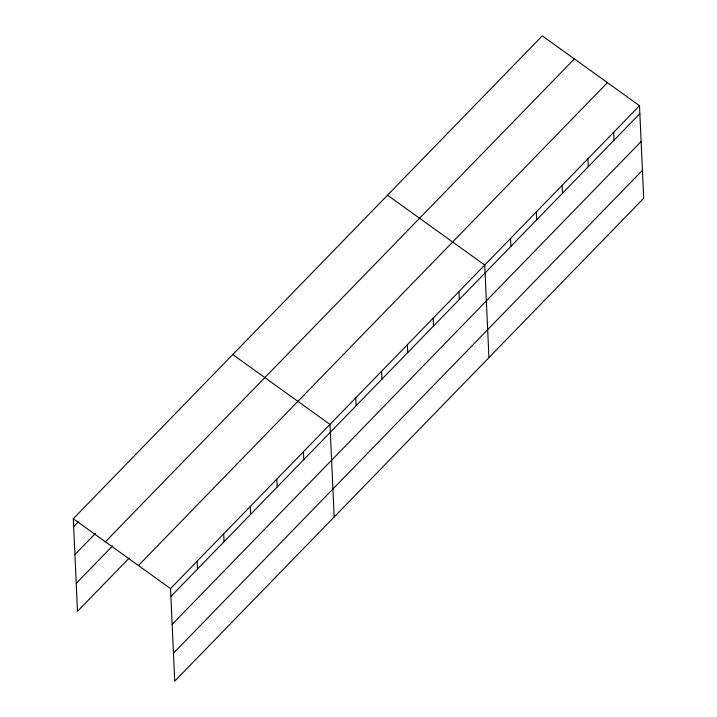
<?xml version="1.0" encoding="UTF-8"?>
<svg xmlns="http://www.w3.org/2000/svg" width="717" height="717" viewBox="0 0 717 717"><rect width="100%" height="100%" fill="white"/><g stroke="black" fill="none" stroke-linecap="round" stroke-linejoin="round"><path stroke-width="1.08" d="M129.132 558.14L77.499 611.305L73.295 518.741L542.267 35.85L639.501 105.695L643.705 198.259L174.733 681.15L170.529 588.585L639.501 105.695M73.654 526.61L78.207 521.922M74.926 554.555L95.424 533.448M105.381 541.792L574.353 58.902M76.235 583.351L112.677 545.825M138.444 565.534L607.416 82.652M170.888 596.454L639.86 113.573M172.152 624.408L641.123 141.518M173.46 653.205L642.432 170.314M387.512 195.203L484.737 265.048L488.94 357.613M232.747 354.557L329.981 424.401L334.185 516.966M73.295 518.741L170.529 588.585M613.707 132.26L614.066 140.129M587.913 158.815L588.272 166.685M562.119 185.371L562.478 193.249M536.325 211.936L536.683 219.805M510.531 238.492L510.889 246.361M458.943 291.613L459.301 299.482M433.149 318.169L433.507 326.038M407.355 344.725L407.713 352.603M381.569 371.289L381.919 379.159M355.775 397.845L356.134 405.714M303.408 451.773L303.766 459.642M276.834 479.135L277.183 487.004M250.251 506.498L250.609 514.367M223.677 533.86L224.036 541.729M197.103 561.223L197.462 569.092"/></g></svg>
